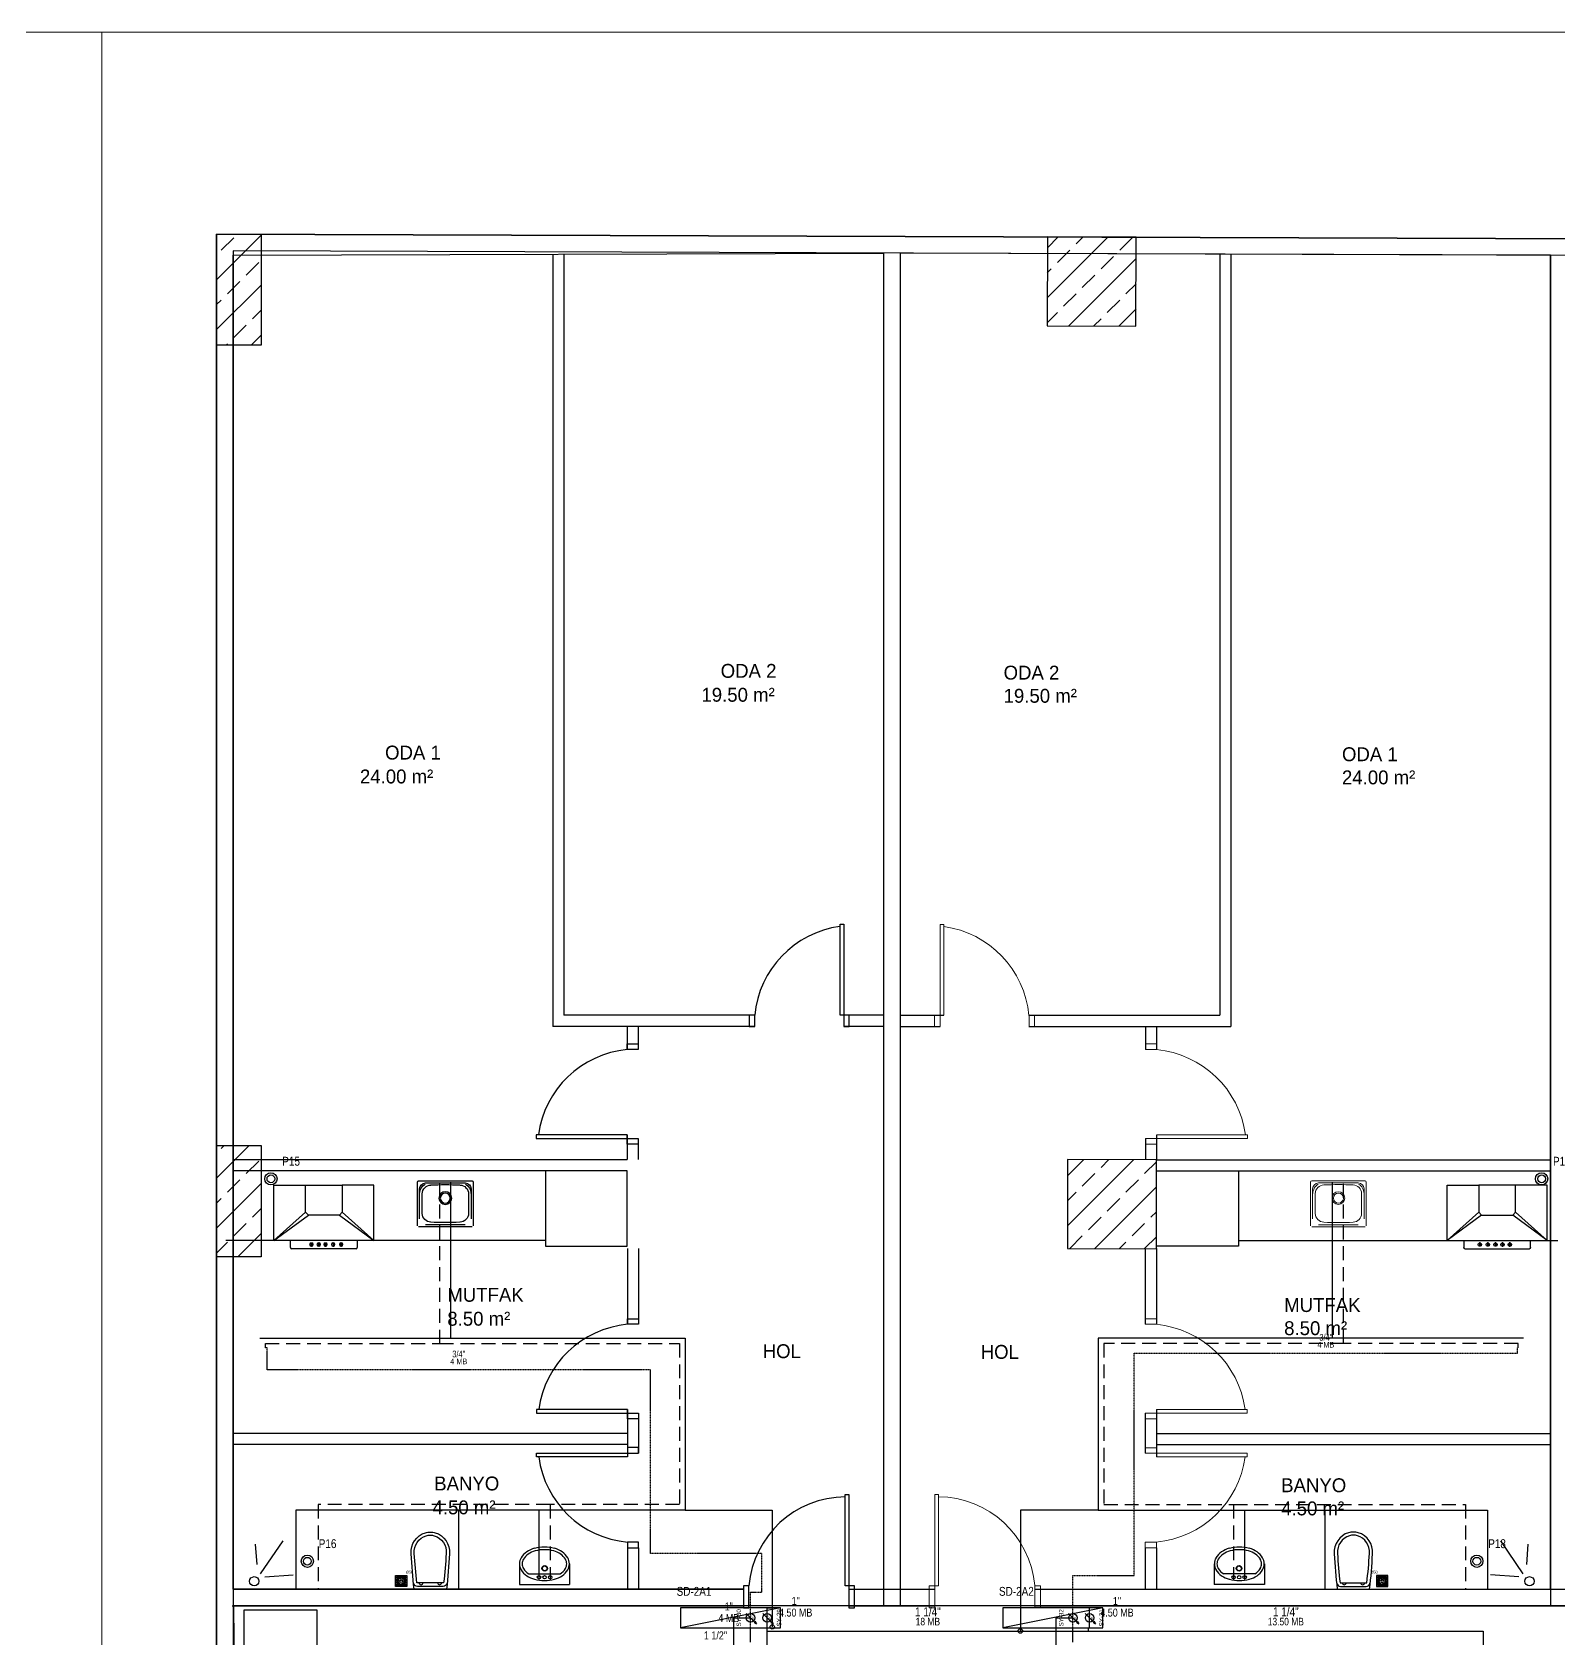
# Model space of a CAD drawing. Header units: centimetres. Extents: x 247996 to 315152, y -468471 to -440326.
# Drawn here: x 256563 to 257936, y -441772 to -440327 of the extents above; entities that cross this region are included whole.
import ezdxf
from ezdxf.enums import TextEntityAlignment as Align

# ---------------------------------------------------------------- set-up
doc = ezdxf.new("R2010")
doc.units = ezdxf.units.CM
doc.linetypes.add('0', pattern=[500, 500])
doc.linetypes.add('BASMA HATTI', pattern=[0.375, 0.25, -0.125])
for name, color, linetype, lineweight in [('SCOTT-ANTED', 144, 'Continuous', 0), ('SCOTT-ARC_Tefriş1', 117, 'Continuous', 9), ('SCOTT-M_Kapi_Kesit', 171, 'Continuous', 20), ('SCOTT-MTY-SICAKSU-BORU', 1, 'BASMA HATTI', 30), ('SCOTT-MTY-SOGUKSU-BORU', 5, '0', 30), ('SCOTT-MTY-TEMIZSU-CAP', 101, 'Continuous', 30)]:
    doc.layers.add(name, color=color, linetype=linetype, lineweight=lineweight)
for name, color, linetype in [('SCOTT-MD-YUK-BIRIMI', 7, 'Continuous'), ('SCOTT-MKDU0', 50, 'Continuous'), ('SCOTT-MTY-PISSU-KOLON', 211, 'Continuous'), ('SCOTT-MTY-PISSU-KOLONNO', 211, 'Continuous'), ('SCOTT-MTY-SAYAC', 3, 'Continuous'), ('SCOTT-MTY-SIRKULASYON-BORU', 31, 'Continuous'), ('SCOTT-MTY-TEFRIS', 15, 'Continuous'), ('SCOTT-MTY-TES-SAFT', 8, 'Continuous'), ('SCOTT-MTY-VANA', 1, 'Continuous')]:
    doc.layers.add(name, color=color, linetype=linetype)
doc.styles.add('CAP', font='wturkce.SHX', dxfattribs={"width": 0.65})
doc.styles.add('MtXpl_Comic_Sans_MS', font='comic.ttf')
doc.styles.add('ROTAS', font='arial.ttf')

# ---------------------------------------------------------------- blocks, each defined once
blk = doc.blocks.new('T-DOLAP')
blk.add_line((-45, -9), (45, 9))
blk.add_lwpolyline([(-45, -9), (45, -9), (45, 9), (-45, 9)], close=True)
blk = doc.blocks.new('MTY-SU SAYACI')
at = {"layer": 'SCOTT-MTY-VANA'}
blk.add_hatch(color=256, dxfattribs=at).paths.add_polyline_path([(9.8, 9.8), (5.6, 7), (7, 5.6)])
for p, q in [((-7.3, -7.3), (6.3, 6.3)), ((5.6, 7), (9.8, 9.8)), ((7, 5.6), (5.6, 7)), ((7, 5.6), (9.8, 9.8))]:
    blk.add_line(p, q, dxfattribs=at)
blk.add_circle((0, 0), 7, dxfattribs=at)
blk.add_attdef('CAP', (-2.3, -1.2), '', height=2.5, rotation=45, dxfattribs=at)
blk = doc.blocks.new('T-KOLON-P')
for radius in [5.5, 3.5]:
    blk.add_circle((0, 0), radius)
blk = doc.blocks.new('ocak+dav')
for p, q in [((0, 50), (28.5, 24.5)), ((31, 27), (0, 50)), ((0, 50), (90, 50)), ((0, 50), (0, 0)), ((90, 50), (59, 27)), ((61.5, 24.5), (90, 50)), ((90, 50), (90, 0)), ((0, 0), (28.5, 0)), ((90, 0), (61.5, 0))]:
    blk.add_line(p, q)
at = {"color": 251}
for p, q in [((15, 50), (15, 56.3)), ((16, 57.3), (74, 57.3)), ((75, 56.3), (75, 50))]:
    blk.add_line(p, q, dxfattribs=at)
at = {"color": 7}
for p, q in [((29.2, 54.6), (29.2, 55.1)), ((29.8, 55.1), (29.2, 55.1)), ((29.2, 52.1), (29.2, 54.6)), ((29.8, 52.1), (29.2, 52.1)), ((29.8, 54.6), (29.8, 55.1)), ((29.8, 52.1), (29.8, 54.6)), ((36.2, 54.6), (36.2, 55.1)), ((36.8, 55.1), (36.2, 55.1)), ((36.2, 52.1), (36.2, 54.6)), ((36.8, 52.1), (36.2, 52.1)), ((36.8, 54.6), (36.8, 55.1)), ((36.8, 52.1), (36.8, 54.6)), ((43.2, 54.6), (43.2, 55.1)), ((43.8, 55.1), (43.2, 55.1)), ((43.2, 52.1), (43.2, 54.6)), ((43.8, 52.1), (43.2, 52.1)), ((43.8, 54.6), (43.8, 55.1)), ((43.8, 52.1), (43.8, 54.6)), ((49.4, 54.6), (49.4, 55.1)), ((49.4, 55.1), (50, 55.1)), ((49.4, 52.1), (49.4, 54.6)), ((50, 52.1), (49.4, 52.1)), ((50, 54.6), (50, 55.1)), ((50, 52.1), (50, 54.6)), ((55.9, 54.6), (55.9, 55.1)), ((55.9, 55.1), (56.6, 55.1)), ((55.9, 52.1), (55.9, 54.6)), ((56.6, 52.1), (55.9, 52.1)), ((56.6, 54.6), (56.6, 55.1)), ((56.6, 52.1), (56.6, 54.6))]:
    blk.add_line(p, q, dxfattribs=at)
at = {"color": 251}
for centre, start, end in [((16, 56.3), 90, 180), ((74, 56.3), 0, 90)]:
    blk.add_arc(centre, 1, start, end, dxfattribs=at)
at = {"color": 7}
for centre, start, end in [((29.5, 53.6), 102.6235, 257.3767), ((29.5, 53.6), 280.5754, 79.4621), ((36.5, 53.6), 102.6235, 257.3767), ((36.5, 53.6), 280.5754, 79.4621), ((43.5, 53.6), 102.6235, 257.3767), ((43.5, 53.6), 280.5754, 79.4621), ((49.7, 53.6), 102.6235, 257.3767), ((49.7, 53.6), 280.5754, 79.4621), ((56.3, 53.6), 102.6235, 257.3767), ((56.3, 53.6), 280.5754, 79.4621)]:
    blk.add_arc(centre, 1.54, start, end, dxfattribs=at)
at = {"invisible_edges": 1}
for points in [[(61.5, 24.5), (28.5, 24.5), (31, 27), (59, 27)], [(28.5, 24.5), (61.5, 24.5), (61.5, 0), (28.5, 0)]]:
    blk.add_3dface(points, dxfattribs=at)
blk = doc.blocks.new('UIU')
at = {"layer": 'SCOTT-ARC_Tefriş1'}
for p, q in [((534349.4, 4471056.6), (534349.4, 4471096)), ((534350.4, 4471097), (534398.4, 4471097)), ((534356.6, 4471095.2), (534392.3, 4471095.2)), ((534399.4, 4471096), (534399.4, 4471056.6)), ((534351.3, 4471062.8), (534351.3, 4471089.9)), ((534397.6, 4471089.9), (534397.6, 4471062.8)), ((534398.4, 4471055.6), (534350.4, 4471055.6)), ((534392.3, 4471057.5), (534356.6, 4471057.5))]:
    blk.add_line(p, q, dxfattribs=at)
at = {"layer": 'SCOTT-ARC_Tefriş1', "extrusion": (0, 0, -1)}
for centre, major_axis, start_param, end_param in [((534350.4, 4471096), (0.707, 0.707), 3.926991, 5.497787), ((534356.6, 4471089.9), (-3.75, 3.75), 5.497787, 7.068583), ((534361.4, 4471085.4), (-7.14, 7.14), 5.524757, 6.541187), ((534361.5, 4471085.4), (-5.66, 5.66), 5.524757, 7.028844), ((534374.4, 4470761.4), (332.3, 0), 4.67265, 4.752129), ((534387.3, 4471085.4), (-5.66, 5.66), 0.825137, 2.329224), ((534392.3, 4471089.9), (3.75, 3.75), -0.785398, 0.785398), ((534387.4, 4471085.4), (7.14, 7.14), -0.258001, 0.758428), ((534398.4, 4471096), (0.707, 0.707), -0.785398, 0.785398), ((534685.7, 4471076.6), (-234.9, 234.9), 5.470817, 5.524757), ((534374.4, 4471081.6), (-4.07, 4.07), 3.926991, 10.210176), ((534374.4, 4471081.6), (-3.18, 3.18), 3.926991, 10.210176), ((534063.2, 4471076.6), (234.9, 234.9), 0.758428, 0.812368), ((534361.5, 4471067.9), (5.66, 5.66), 2.395934, 3.900021), ((534387.3, 4471067.9), (5.66, 5.66), 0.812368, 2.316455), ((534374.4, 4471391.9), (332.3, 0), 1.531058, 1.610536)]:
    blk.add_ellipse(centre, major_axis=major_axis, ratio=1, start_param=start_param, end_param=end_param, dxfattribs=at)
blk = doc.blocks.new('asudhsaudhsa')
at = {"layer": 'SCOTT-M_Kapi_Kesit'}
for points in [[(526319.1, 4501829.3), (526319.1, 4501834.3), (526329.1, 4501834.3), (526329.1, 4501829.3), (526319.1, 4501829.3)], [(526319.1, 4501744.3), (526319.1, 4501749.3), (526329.1, 4501749.3), (526329.1, 4501744.3), (526319.1, 4501744.3)]]:
    blk.add_lwpolyline(points, dxfattribs=at)
blk.add_lwpolyline([(526329.1, 4501829.3), (526329.1, 4501826), (526410.9, 4501826), (526410.9, 4501829.3)], close=True, dxfattribs=at)
blk.add_arc((526320.8, 4501837.9), 88.9, 275.3081, 352.3253, dxfattribs=at)
blk = doc.blocks.new('uhasduhsadu')
at = {"layer": 'SCOTT-M_Kapi_Kesit'}
blk.add_lwpolyline([(684335.9, 4531169.3), (684332.6, 4531169.3), (684332.6, 4531251.2), (684335.9, 4531251.2)], close=True, dxfattribs=at)
for points in [[(684240.9, 4531149.3), (684245.9, 4531149.3), (684245.9, 4531169.3), (684240.9, 4531169.3), (684240.9, 4531149.3)], [(684335.9, 4531149.3), (684340.9, 4531149.3), (684340.9, 4531169.3), (684335.9, 4531169.3), (684335.9, 4531149.3)]]:
    blk.add_lwpolyline(points, dxfattribs=at)
blk.add_arc((684333.2, 4531161.7), 87.6, 90.3687, 174.9809, dxfattribs=at)
blk = doc.blocks.new('SUZGEC1')
at = {"layer": 'SCOTT-MTY-TEFRIS'}
blk.add_lwpolyline([(-5, -5), (-5, 5), (5, 5), (5, -5)], close=True, dxfattribs=at)
for points in [[(-4.3, 3.9), (-2, 1.5, 0.029484), (-2.2, 1.3), (-4.3, 2.5)], [(-2.5, 0.3), (-4.3, 0.3), (-4.3, 1.7), (-2.4, 0.7, 0.032775)], [(-3.9, 4.3), (-2.5, 4.3), (-1.3, 2.2, 0.029484), (-1.5, 2)], [(-0.7, 2.4, -0.032775), (-0.3, 2.5), (-0.3, 4.3), (-1.7, 4.3)], [(0.3, 2.5), (0.3, 4.3), (1.7, 4.3), (0.7, 2.4, 0.032775)], [(1.3, 2.2), (2.5, 4.3), (3.9, 4.3), (1.5, 2, 0.029484)], [(4.3, 3.9), (2, 1.5, -0.029484), (2.2, 1.3), (4.3, 2.5)], [(4.3, 0.3), (4.3, 1.7), (2.4, 0.7, -0.032775), (2.5, 0.3)], [(-2.5, -0.3), (-4.3, -0.3), (-4.3, -1.7), (-2.4, -0.7, -0.032775)], [(-4.3, -3.9), (-2, -1.5, -0.029484), (-2.2, -1.3), (-4.3, -2.5)], [(-3.9, -4.3), (-2.5, -4.3), (-1.3, -2.2, -0.029484), (-1.5, -2)], [(-0.3, -4.3), (-1.7, -4.3), (-0.7, -2.4, 0.032775), (-0.3, -2.5)], [(0.3, -2.5), (0.3, -4.3), (1.7, -4.3), (0.7, -2.4, -0.032775)], [(2.5, -4.3), (1.3, -2.2, 0.029484), (1.5, -2), (3.9, -4.3)], [(4.3, -2.5), (4.3, -3.9), (2, -1.5, 0.029484), (2.2, -1.3)], [(4.3, -0.3), (4.3, -1.7), (2.4, -0.7, 0.032775), (2.5, -0.3)]]:
    blk.add_lwpolyline(points, format="xyb", close=True, dxfattribs=at)
blk.add_circle((0, 0), 1.25, dxfattribs=at)
at = {"layer": 'SCOTT-MD-YUK-BIRIMI', "color": 6, "style": 'CAP'}
for tag, p in [('PS', (-2.1, 0)), ('PSCP', (4.3, 6.7))]:
    blk.add_attdef(tag, p, '', height=2.5, dxfattribs=at)

msp = doc.modelspace()

# ---------------------------------------------------------------- linework, layer by layer
at = {"layer": 'SCOTT-ANTED'}
for p, q in [((276712.4, -440326.5), (248038.8, -440326.5)), ((256625.4, -440326.5), (256625.4, -447826.5))]:
    msp.add_line(p, q, dxfattribs=at)
at = {"layer": 'SCOTT-MKDU0', "color": 8, "ltscale": 0.03}
for p, q in [((258545.4, -440514.4), (256728.6, -440508.2)), ((256728.6, -440508.2), (256728.6, -443082.1)), ((256728.6, -440508.2), (258545.4, -440514.4)), ((256728.6, -443082.1), (256728.6, -440508.2)), ((256728.7, -440508.2), (256768.7, -440508.2)), ((256728.7, -440608.2), (256728.7, -440508.2)), ((256728.7, -440549.3), (256768.7, -440509.3)), ((256768.7, -440508.2), (256768.7, -440608.2)), ((256732.9, -440522.7), (256744.1, -440511.5)), ((258530.6, -440529.3), (256743.6, -440523.2)), ((256743.6, -440523.2), (256743.6, -443082.1)), ((257476, -440510.8), (257475.7, -440590.8)), ((257475.8, -440565.5), (257530.4, -440511)), ((257476, -440520.5), (257485.6, -440510.8)), ((257556, -440511), (257476, -440510.8)), ((257485, -440533.9), (257496.2, -440522.7)), ((257501.8, -440517.1), (257508, -440510.9)), ((257541.1, -440522.7), (257552.3, -440511.5)), ((257555.7, -440591), (257556, -440511)), ((256728.6, -440527.3), (256728.6, -441742.1)), ((256743.6, -440527.3), (257328.6, -440525.3)), ((256743.6, -440527.3), (256743.6, -441742.1)), ((256743.6, -441727.1), (256743.6, -440527.3)), ((256755.3, -440545.2), (256766.5, -440533.9)), ((257031.1, -440526.3), (257031.1, -441221)), ((257041.1, -440526.3), (257041.1, -441211)), ((257328.6, -440525.2), (257328.6, -441742.1)), ((257328.6, -440525.3), (257328.6, -441742.1)), ((257328.6, -440525.3), (257328.6, -441727.1)), ((257343.6, -440525.2), (257343.6, -441742.1)), ((257343.6, -440525.3), (257343.6, -441742.1)), ((257928.6, -440527.3), (257343.6, -440525.3)), ((257343.6, -440525.3), (257343.6, -441727.1)), ((257495.4, -440590.8), (257555.9, -440530.3)), ((257524.3, -440539.6), (257535.5, -440528.3)), ((257631.1, -440526.3), (257631.1, -441211)), ((257641.1, -440526.3), (257641.1, -441221)), ((257928.6, -440527.3), (257928.6, -441742.1)), ((257928.6, -440527.3), (257928.6, -441742.1)), ((257928.6, -441727.1), (257928.6, -440527.3)), ((256738.5, -440562), (256749.7, -440550.8)), ((257475.9, -440543), (257479.4, -440539.6)), ((257507.4, -440556.4), (257518.6, -440545.2)), ((256728.7, -440594.2), (256768.7, -440554.2)), ((257490.6, -440573.2), (257501.8, -440562)), ((257546.7, -440562), (257555.9, -440552.9)), ((256728.7, -440571.7), (256732.9, -440567.6)), ((256760.9, -440584.5), (256768.7, -440576.6)), ((257475.7, -440588.1), (257485, -440578.8)), ((257529.9, -440578.8), (257541.1, -440567.6)), ((257540.2, -440591), (257555.8, -440575.4)), ((256744.1, -440601.3), (256755.3, -440590.1)), ((257475.7, -440590.8), (257555.7, -440591)), ((257517.8, -440590.9), (257524.3, -440584.5)), ((256768.7, -440608.2), (256728.7, -440608.2)), ((256737.2, -440608.2), (256738.5, -440606.9)), ((256759.6, -440608.2), (256768.7, -440599.1)), ((257212.8, -441211), (257041.1, -441211)), ((257328.6, -441211), (257289.5, -441211)), ((257343.6, -441211), (257382.7, -441211)), ((257459.4, -441211), (257631.1, -441211)), ((257212.8, -441221), (257031.1, -441221)), ((257212.8, -441221), (257031.1, -441221)), ((257098, -441220.7), (257098, -441241.8)), ((257108, -441220.7), (257108, -441241.8)), ((257328.6, -441221), (257292.8, -441221)), ((257328.6, -441221), (257292.8, -441221)), ((257343.6, -441221), (257379.4, -441221)), ((257343.6, -441221), (257379.4, -441221)), ((257459.4, -441221), (257641.1, -441221)), ((257459.4, -441221), (257641.1, -441221)), ((257564.2, -441220.7), (257564.2, -441241.8)), ((257574.2, -441220.7), (257574.2, -441241.8)), ((257098, -441318.5), (257098, -441340.7)), ((257574.2, -441318.5), (257574.2, -441340.7)), ((256728.7, -441357.5), (256758, -441328.2)), ((256728.7, -441328.2), (256768.7, -441328.2)), ((256728.7, -441428.2), (256728.7, -441328.2)), ((256732.9, -441330.9), (256735.6, -441328.2)), ((256768.7, -441328.2), (256768.7, -441428.2)), ((257108, -441321.8), (257108, -441340.7)), ((257564.2, -441321.8), (257564.2, -441340.7)), ((257098, -441341), (256743.6, -441341)), ((256755.3, -441353.4), (256766.5, -441342.2)), ((257494.2, -441340.7), (257494, -441420.7)), ((257494, -441400.5), (257553.6, -441340.9)), ((257574.2, -441341), (257494.2, -441340.7)), ((257494.2, -441355.4), (257508.8, -441340.8)), ((257524.3, -441347.8), (257531.2, -441340.8)), ((257563.5, -441353.4), (257574.2, -441342.7)), ((257574, -441421), (257574.2, -441341)), ((257574.2, -441341), (257928.6, -441341)), ((256738.5, -441370.2), (256749.7, -441359)), ((257098, -441351), (256743.6, -441351)), ((256909.4, -441400.4), (256909.4, -441361)), ((256910.4, -441360), (256958.4, -441360)), ((256916.6, -441361.8), (256952.3, -441361.8)), ((256959.4, -441361), (256959.4, -441400.4)), ((257098, -441351), (257024.4, -441351)), ((257024.4, -441351), (257024.4, -441418.7)), ((257098, -441418.7), (257098, -441351)), ((257507.4, -441364.6), (257518.6, -441353.4)), ((257546.7, -441370.2), (257557.9, -441359)), ((257574.2, -441351), (257928.6, -441351)), ((256728.7, -441402.4), (256768.7, -441362.4)), ((256728.7, -441380), (256732.9, -441375.8)), ((256780.2, -441363.7), (256808.7, -441363.7)), ((256780.2, -441413.7), (256780.2, -441363.7)), ((256870.2, -441363.7), (256841.7, -441363.7)), ((256870.2, -441413.7), (256870.2, -441363.7)), ((256911.3, -441394.2), (256911.3, -441367.1)), ((256957.6, -441367.1), (256957.6, -441394.2)), ((257494.1, -441377.9), (257501.8, -441370.2)), ((257518.6, -441420.8), (257574.1, -441365.2)), ((257529.9, -441387.1), (257541.1, -441375.8)), ((256760.9, -441392.7), (256768.7, -441384.9)), ((256808.7, -441388.2), (256780.2, -441413.7)), ((256780.2, -441413.7), (256811.2, -441390.7)), ((256839.2, -441390.7), (256870.2, -441413.7)), ((256870.2, -441413.7), (256841.7, -441388.2)), ((257569.2, -441392.7), (257574.1, -441387.8)), ((256744.1, -441409.5), (256755.3, -441398.3)), ((256958.4, -441401.4), (256910.4, -441401.4)), ((256952.3, -441399.5), (256916.6, -441399.5)), ((257513, -441403.9), (257524.3, -441392.7)), ((257552.3, -441409.5), (257563.5, -441398.3)), ((256728.7, -441424.9), (256738.5, -441415.1)), ((257024.4, -441413.7), (256737.1, -441413.7)), ((257024.4, -441413.7), (256737.1, -441413.7)), ((256747.8, -441428.2), (256768.7, -441407.3)), ((256870.2, -441413.7), (256780.2, -441413.7)), ((256795.2, -441420), (256795.2, -441413.7)), ((256813.6, -441415.7), (256813.6, -441418.3)), ((256813.6, -441415.7), (256814.2, -441415.7)), ((256813.6, -441418.3), (256813.6, -441418.8)), ((256814.2, -441418.8), (256813.6, -441418.8)), ((256814.2, -441415.7), (256814.2, -441418.3)), ((256814.2, -441418.3), (256814.2, -441418.8)), ((256820.2, -441415.7), (256820.2, -441418.3)), ((256820.2, -441415.7), (256820.8, -441415.7)), ((256820.2, -441418.3), (256820.2, -441418.8)), ((256820.8, -441418.8), (256820.2, -441418.8)), ((256820.8, -441415.7), (256820.8, -441418.3)), ((256820.8, -441418.3), (256820.8, -441418.8)), ((256826.4, -441415.7), (256826.4, -441418.3)), ((256826.4, -441415.7), (256827, -441415.7)), ((256826.4, -441418.3), (256826.4, -441418.8)), ((256826.4, -441418.8), (256827, -441418.8)), ((256827, -441415.7), (256827, -441418.3)), ((256827, -441418.3), (256827, -441418.8)), ((256833.4, -441415.7), (256833.4, -441418.3)), ((256833.4, -441415.7), (256834, -441415.7)), ((256833.4, -441418.3), (256833.4, -441418.8)), ((256833.4, -441418.8), (256834, -441418.8)), ((256834, -441415.7), (256834, -441418.3)), ((256834, -441418.3), (256834, -441418.8)), ((256840.3, -441415.7), (256840.3, -441418.3)), ((256840.3, -441415.7), (256841, -441415.7)), ((256840.3, -441418.3), (256840.3, -441418.8)), ((256840.3, -441418.8), (256841, -441418.8)), ((256841, -441415.7), (256841, -441418.3)), ((256841, -441418.3), (256841, -441418.8)), ((256855.2, -441413.7), (256855.2, -441420)), ((257024.4, -441418.7), (257098, -441418.7)), ((257098.2, -441413.7), (257098, -441413.7)), ((257098.2, -441413.7), (257098, -441413.7)), ((257496.2, -441420.7), (257507.4, -441409.5)), ((257541, -441420.9), (257546.7, -441415.1)), ((257563.3, -441420.9), (257574, -441410.3)), ((257574, -441413.7), (257574.2, -441413.7)), ((257574, -441413.7), (257574.2, -441413.7)), ((257647.8, -441413.7), (257935.1, -441413.7)), ((257647.8, -441413.7), (257935.1, -441413.7)), ((256768.7, -441428.2), (256728.7, -441428.2)), ((256854.2, -441421), (256796.2, -441421)), ((257098.2, -441420.7), (257098.2, -441488.9)), ((257108.2, -441420.7), (257108.2, -441488.9)), ((257494, -441420.7), (257574, -441421)), ((257564, -441420.7), (257564, -441488.9)), ((257574, -441420.7), (257574, -441488.9)), ((257098.2, -441565.6), (257098.2, -441608.2)), ((257108.2, -441568.9), (257108.2, -441604.9)), ((257564, -441568.9), (257564, -441604.9)), ((257574, -441565.6), (257574, -441608.2)), ((257098.2, -441587.1), (256743.6, -441587.1)), ((257574, -441587.1), (257928.6, -441587.1)), ((257098.2, -441597.1), (256743.6, -441597.1)), ((257574, -441597.1), (257928.6, -441597.1)), ((256765, -441704.9), (256763.6, -441686.6)), ((256768.2, -441713.4), (256788.4, -441683.8)), ((257098.2, -441689.9), (257098.2, -441727.1)), ((257108.2, -441689.9), (257108.2, -441727.1)), ((257564, -441689.9), (257564, -441727.1)), ((257574, -441689.9), (257574, -441727.1)), ((257904, -441713.4), (257883.8, -441683.8)), ((257907.2, -441704.9), (257908.6, -441686.6)), ((257001, -441704.4), (257001, -441723.1)), ((257046.1, -441704.4), (257046.1, -441723.1)), ((257626.1, -441704.4), (257626.1, -441723.1)), ((257671.2, -441704.4), (257671.2, -441723.1)), ((256772.1, -441716.1), (256797.5, -441714.2)), ((257001, -441723.1), (257046.1, -441723.1)), ((257009.5, -441713.4), (257037.6, -441713.4)), ((257671.2, -441723.1), (257626.1, -441723.1)), ((257662.7, -441713.4), (257634.6, -441713.4)), ((257900.1, -441716.1), (257874.7, -441714.2)), ((256743.6, -441727.1), (257202.5, -441727.1)), ((257202.5, -441727.1), (256743.6, -441727.1)), ((257297.5, -441727.1), (257374.7, -441727.1)), ((257343.6, -441727.1), (257374.7, -441727.1)), ((257464.7, -441727.1), (258308.2, -441727.1)), ((257464.7, -441727.1), (257928.6, -441727.1)), ((256742.7, -441742.1), (257202.5, -441742.1)), ((258298.2, -441742.1), (256743.8, -441742.1)), ((256743.8, -441742.1), (256758.7, -443053.2)), ((257297.5, -441742.1), (257374.7, -441742.1)), ((257464.7, -441742.1), (258308.2, -441742.1))]:
    msp.add_line(p, q, dxfattribs=at)
for points in [[(257292.8, -441211), (257289.5, -441211), (257289.5, -441129.1), (257292.8, -441129.1)], [(257098, -441321.8), (257098, -441318.5), (257016.1, -441318.5), (257016.1, -441321.8)], [(257574.2, -441351), (257647.8, -441351), (257647.8, -441418.7), (257574.2, -441418.7)], [(257098.2, -441568.9), (257098.2, -441565.6), (257016.4, -441565.6), (257016.4, -441568.9)], [(257098.2, -441604.9), (257098.2, -441608.2), (257016.4, -441608.2), (257016.4, -441604.9)], [(257297.5, -441724.1), (257294.2, -441724.1), (257294.2, -441642.2), (257297.5, -441642.2)], [(257297.5, -441724.1), (257294.2, -441724.1), (257294.2, -441642.2), (257297.5, -441642.2)], [(257297.5, -441724.1), (257294.2, -441724.1), (257294.2, -441642.2), (257297.5, -441642.2)]]:
    msp.add_lwpolyline(points, close=True, dxfattribs=at)
for points in [[(257207.8, -441221), (257212.8, -441221), (257212.8, -441211), (257207.8, -441211), (257207.8, -441221)], [(257292.8, -441221), (257297.8, -441221), (257297.8, -441211), (257292.8, -441211), (257292.8, -441221)], [(257108, -441236.8), (257108, -441241.8), (257098, -441241.8), (257098, -441236.8), (257108, -441236.8)], [(257108, -441321.8), (257108, -441326.8), (257098, -441326.8), (257098, -441321.8), (257108, -441321.8)], [(257108.2, -441483.9), (257108.2, -441488.9), (257098.2, -441488.9), (257098.2, -441483.9), (257108.2, -441483.9)], [(257108.2, -441568.9), (257108.2, -441573.9), (257098.2, -441573.9), (257098.2, -441568.9), (257108.2, -441568.9)], [(257108.2, -441604.9), (257108.2, -441599.9), (257098.2, -441599.9), (257098.2, -441604.9), (257108.2, -441604.9)], [(257108.2, -441689.9), (257108.2, -441684.9), (257098.2, -441684.9), (257098.2, -441689.9), (257108.2, -441689.9)], [(257202.5, -441744.1), (257207.5, -441744.1), (257207.5, -441724.1), (257202.5, -441724.1), (257202.5, -441744.1)], [(257202.5, -441744.1), (257207.5, -441744.1), (257207.5, -441724.1), (257202.5, -441724.1), (257202.5, -441744.1)], [(257202.5, -441744.1), (257207.5, -441744.1), (257207.5, -441724.1), (257202.5, -441724.1), (257202.5, -441744.1)], [(257297.5, -441744.1), (257302.5, -441744.1), (257302.5, -441724.1), (257297.5, -441724.1), (257297.5, -441744.1)], [(257297.5, -441744.1), (257302.5, -441744.1), (257302.5, -441724.1), (257297.5, -441724.1), (257297.5, -441744.1)], [(257297.5, -441744.1), (257302.5, -441744.1), (257302.5, -441724.1), (257297.5, -441724.1), (257297.5, -441744.1)]]:
    msp.add_lwpolyline(points, dxfattribs=at)
for points in [[(256906.3, -441727.1, -0.01664), (256903.7, -441695.3, -0.351622), (256916.5, -441676.4, -0.068714), (256920.9, -441675.8, -0.068714), (256925.3, -441676.4, -0.351622), (256938.1, -441695.3, -0.01664), (256935.5, -441727.1)], [(256908.9, -441721.5, -0.016866), (256906.5, -441695.1, -0.351778), (256917.3, -441679.1, -0.068022), (256920.9, -441678.6, -0.068022), (256924.5, -441679.1, -0.351778), (256935.2, -441695.1, -0.016866), (256932.9, -441721.5)], [(257765.9, -441727.1, 0.01664), (257768.5, -441695.3, 0.351622), (257755.7, -441676.4, 0.068714), (257751.3, -441675.8, 0.068714), (257746.9, -441676.4, 0.351622), (257734.1, -441695.3, 0.01664), (257736.7, -441727.1)], [(257763.3, -441721.5, 0.016866), (257765.7, -441695.1, 0.351778), (257754.9, -441679.1, 0.068022), (257751.3, -441678.6, 0.068022), (257747.7, -441679.1, 0.351778), (257737, -441695.1, 0.016866), (257739.3, -441721.5)]]:
    msp.add_lwpolyline(points, format="xyb", close=True, dxfattribs=at)
for points in [[(256935.8, -441721.7, -0.389191), (256932.4, -441724.7), (256920.9, -441724.7), (256909.4, -441724.7, -0.389191), (256906, -441721.7, -0.389191)], [(257736.5, -441721.7, 0.389191), (257739.8, -441724.7), (257751.3, -441724.7), (257762.8, -441724.7, 0.389191), (257766.2, -441721.7, 0.389191)]]:
    msp.add_lwpolyline(points, format="xyb", dxfattribs=at)
for centre, radius in [((257023.8, -441708.5), 2.52), ((257023.8, -441708.5), 2.12), ((257648.4, -441708.5), 2.52), ((257648.4, -441708.5), 2.12), ((256762.5, -441720.1, 51), 4.14), ((257018.7, -441716.5), 1.56), ((257023.7, -441716.5), 1.56), ((257028.7, -441716.5), 1.56), ((257643.5, -441716.5), 1.56), ((257648.5, -441716.5), 1.56), ((257653.5, -441716.5), 1.56), ((257909.7, -441720.1, 51), 4.14)]:
    msp.add_circle(centre, radius, dxfattribs=at)
for centre, radius, start, end in [((257301.3, -441219.2), 88.9, 97.6747, 174.6919), ((257106.2, -441330.4), 88.9, 95.3081, 172.3253), ((256796.2, -441420), 1, 180, 270), ((256813.9, -441417.3), 1.54, 100.5754, 259.4621), ((256813.9, -441417.3), 1.54, 282.6235, 77.3767), ((256820.5, -441417.3), 1.54, 100.5754, 259.4621), ((256820.5, -441417.3), 1.54, 282.6235, 77.3767), ((256826.6, -441417.3), 1.54, 100.5754, 259.4621), ((256826.6, -441417.3), 1.54, 282.6235, 77.3767), ((256833.6, -441417.3), 1.54, 100.5754, 259.4621), ((256833.6, -441417.3), 1.54, 282.6235, 77.3767), ((256840.6, -441417.3), 1.54, 100.5754, 259.4621), ((256840.6, -441417.3), 1.54, 282.6235, 77.3767), ((256854.2, -441420), 1, 270, 0), ((257106.5, -441577.5), 88.9, 95.3081, 172.3253), ((257106.5, -441596.4), 88.9, 187.6747, 264.6919), ((257294.8, -441731.8), 87.6, 90.3687, 174.9809), ((257294.8, -441731.8), 87.6, 90.3687, 174.9809), ((257294.8, -441731.8), 87.6, 90.3687, 174.9809), ((257017.2, -441708), 17.2, 123.8347, 148.2866), ((257021, -441713.7), 24.1, 105.5176, 123.8347), ((257021, -441713.7), 21.7, 105.5176, 123.8347), ((257023.6, -441722.8), 33.5, 90, 105.5176), ((257023.6, -441722.8), 31.1, 90, 105.5176), ((257023.6, -441722.8), 33.5, 74.4824, 90), ((257023.6, -441722.8), 31.1, 74.4824, 90), ((257026.1, -441713.7), 21.7, 56.1653, 74.4824), ((257026.1, -441713.7), 24.1, 56.1653, 74.4824), ((257029.9, -441708), 17.2, 31.7134, 56.1653), ((257642.3, -441708), 17.2, 123.8347, 148.2866), ((257646.1, -441713.7), 24.1, 105.5176, 123.8347), ((257646.1, -441713.7), 21.7, 105.5176, 123.8347), ((257648.7, -441722.8), 33.5, 90, 105.5176), ((257648.7, -441722.8), 31.1, 90, 105.5176), ((257648.7, -441722.8), 33.5, 74.4824, 90), ((257648.7, -441722.8), 31.1, 74.4824, 90), ((257651.2, -441713.7), 21.7, 56.1653, 74.4824), ((257651.2, -441713.7), 24.1, 56.1653, 74.4824), ((257655, -441708), 17.2, 31.7134, 56.1653), ((257011.4, -441704.4), 10.3, 148.2866, 180), ((257011.4, -441704.4), 10.3, 180, 211.7134), ((257011.4, -441704.4), 7.93, 148.2866, 180), ((257011.4, -441704.4), 7.93, 180, 211.7134), ((257017.2, -441708), 14.8, 123.8347, 148.2866), ((257017.2, -441700.8), 14.8, 211.7134, 238.6233), ((257029.9, -441700.8), 14.8, 301.3767, 328.2866), ((257029.9, -441708), 14.8, 31.7134, 56.1653), ((257035.7, -441704.4), 7.93, 0, 31.7134), ((257035.7, -441704.4), 7.93, 328.2866, 0), ((257035.7, -441704.4), 10.3, 0, 31.7134), ((257035.7, -441704.4), 10.3, 328.2866, 0), ((257636.5, -441704.4), 10.3, 148.2866, 180), ((257636.5, -441704.4), 10.3, 180, 211.7134), ((257636.5, -441704.4), 7.93, 148.2866, 180), ((257636.5, -441704.4), 7.93, 180, 211.7134), ((257642.3, -441708), 14.8, 123.8347, 148.2866), ((257642.3, -441700.8), 14.8, 211.7134, 238.6233), ((257655, -441700.8), 14.8, 301.3767, 328.2866), ((257655, -441708), 14.8, 31.7134, 56.1653), ((257660.8, -441704.4), 7.93, 0, 31.7134), ((257660.8, -441704.4), 7.93, 328.2866, 0), ((257660.8, -441704.4), 10.3, 0, 31.7134), ((257660.8, -441704.4), 10.3, 328.2866, 0), ((256912.6, -441721.5), 1.78, 180, 0), ((256929.2, -441721.5), 1.78, 180, 0), ((257017.2, -441700.8), 17.2, 211.7134, 236.1653), ((257021, -441695.1), 24.1, 236.1653, 254.4824), ((257023.6, -441686), 33.5, 254.4824, 270), ((257023.6, -441686), 33.5, 270, 285.5176), ((257026.1, -441695.1), 24.1, 285.5176, 303.8347), ((257029.9, -441700.8), 17.2, 303.8347, 328.2866), ((257642.3, -441700.8), 17.2, 211.7134, 236.1653), ((257646.1, -441695.1), 24.1, 236.1653, 254.4824), ((257648.7, -441686), 33.5, 254.4824, 270), ((257648.7, -441686), 33.5, 270, 285.5176), ((257651.2, -441695.1), 24.1, 285.5176, 303.8347), ((257655, -441700.8), 17.2, 303.8347, 328.2866), ((257743, -441721.5), 1.78, 180, 0), ((257759.6, -441721.5), 1.78, 180, 0)]:
    msp.add_arc(centre, radius, start, end, dxfattribs=at)
at = {"layer": 'SCOTT-MKDU0', "color": 8, "ltscale": 0.03, "extrusion": (0, 0, -1)}
for centre, major_axis, start_param, end_param in [((256910.4, -441361), (0.707, 0.707), 3.926991, 5.497787), ((256916.6, -441367.1), (-3.75, 3.75), 5.497787, 7.068583), ((256952.3, -441367.1), (3.75, 3.75), -0.785398, 0.785398), ((256958.4, -441361), (0.707, 0.707), -0.785398, 0.785398), ((256921.4, -441371.6), (-7.14, 7.14), 5.524757, 6.541187), ((257245.7, -441380.4), (-234.9, 234.9), 5.470817, 5.524757), ((256921.6, -441371.7), (-5.66, 5.66), 5.524757, 7.028844), ((256934.4, -441695.6), (332.3, 0), 4.67265, 4.752129), ((256934.4, -441375.4), (-4.07, 4.07), 3.926991, 10.210176), ((256934.4, -441375.4), (-3.18, 3.18), 3.926991, 10.210176), ((256947.3, -441371.7), (-5.66, 5.66), 0.825137, 2.329224), ((256947.4, -441371.6), (7.14, 7.14), -0.258001, 0.758428), ((256623.2, -441380.4), (234.9, 234.9), 0.758428, 0.812368), ((256921.6, -441389.1), (5.66, 5.66), 2.395934, 3.900021), ((256947.3, -441389.1), (5.66, 5.66), 0.812368, 2.316455), ((256934.4, -441065.1), (332.3, 0), 1.531058, 1.610536)]:
    msp.add_ellipse(centre, major_axis=major_axis, ratio=1, start_param=start_param, end_param=end_param, dxfattribs=at)
at = {"layer": 'SCOTT-MKDU0', "color": 8, "ltscale": 0.03, "invisible_edges": 1}
for points in [[(256841.7, -441388.2), (256808.7, -441388.2), (256808.7, -441363.7), (256841.7, -441363.7)], [(256808.7, -441388.2), (256841.7, -441388.2), (256839.2, -441390.7), (256811.2, -441390.7)]]:
    msp.add_3dface(points, dxfattribs=at)
at = {"layer": 'SCOTT-MTY-SICAKSU-BORU', "ltscale": 50}
for p, q in [((256772.5, -441506.3), (256929.4, -441506.3)), ((256929.4, -441506.3), (257145.1, -441506.3)), ((257145.1, -441506.3), (257145.1, -441651.2)), ((257526.8, -441506.3), (257526.8, -441651.2)), ((257742.5, -441506.3), (257526.8, -441506.3)), ((257899.4, -441506.3), (257742.5, -441506.3)), ((257145.1, -441651.2), (257028.6, -441651.2)), ((257526.8, -441651.2), (257643.4, -441651.2))]:
    msp.add_line(p, q, dxfattribs=at)
for points in [[(256929.4, -441506.3), (256929.4, -441361)], [(257742.5, -441506.3), (257742.5, -441361)], [(256820, -441651.2), (256820, -441727.1)], [(257028.6, -441651.2), (256820, -441651.2)], [(257028.6, -441651.2), (257028.6, -441718.5)], [(257643.4, -441651.2), (257643.4, -441718.5)], [(257643.4, -441651.2), (257852, -441651.2)], [(257852, -441651.2), (257852, -441727.1)]]:
    msp.add_lwpolyline(points, dxfattribs=at)
at = {"layer": 'SCOTT-MTY-SICAKSU-BORU'}
for points in [[(257209, -441744), (257209, -441730), (257219, -441730), (257219, -441695), (257119, -441695), (257119, -441530), (256774, -441530), (256774, -441510), (256772.5, -441510), (256772.5, -441506.3)], [(257499, -441744), (257499, -441715), (257554, -441715), (257554, -441515), (257899, -441515), (257899, -441510), (257899.4, -441510), (257899.4, -441506.3)], [(257209, -441762), (257209, -441744)], [(257499, -441762), (257499, -441744)], [(257209, -441775), (257209, -441762)], [(257499, -441775), (257499, -441762)]]:
    msp.add_lwpolyline(points, dxfattribs=at)
at = {"layer": 'SCOTT-MTY-SIRKULASYON-BORU'}
for points in [[(257194, -441762), (257194, -441753), (257209, -441753)], [(257194, -441840), (257194, -441762)], [(257483, -441840), (257484, -441840), (257484, -441762)], [(257484, -441762), (257484, -441753), (257499, -441753)]]:
    msp.add_lwpolyline(points, dxfattribs=at)
at = {"layer": 'SCOTT-MTY-SOGUKSU-BORU', "ltscale": 50}
for p, q in [((256767.5, -441501.3), (256939.4, -441501.3)), ((256939.4, -441501.3), (257150.1, -441501.3)), ((257150.1, -441501.3), (257150.1, -441656.2)), ((257521.8, -441501.3), (257521.8, -441656.2)), ((257732.5, -441501.3), (257521.8, -441501.3)), ((257904.4, -441501.3), (257732.5, -441501.3)), ((257150.1, -441656.2), (257018.6, -441656.2)), ((257521.8, -441656.2), (257653.4, -441656.2))]:
    msp.add_line(p, q, dxfattribs=at)
for points in [[(256939.4, -441501.3), (256939.4, -441361)], [(257732.5, -441501.3), (257732.5, -441361)], [(256800, -441656.2), (256800, -441727.1)], [(257018.6, -441656.2), (256946.2, -441656.2), (256800, -441656.2)], [(256946.2, -441656.2), (256946.2, -441727)], [(257018.6, -441656.2), (257018.6, -441718.5)], [(257150.1, -441656.2), (257228.5, -441656.2), (257228.5, -441761.2)], [(257521.8, -441656.2), (257451.7, -441656.2), (257451.7, -441764.9)], [(257653.4, -441656.2), (257653.4, -441718.5)], [(257653.4, -441656.2), (257725.7, -441656.2), (257872, -441656.2)], [(257725.7, -441656.2), (257725.7, -441727)], [(257872, -441656.2), (257872, -441727.1)]]:
    msp.add_lwpolyline(points, dxfattribs=at)
at = {"layer": 'SCOTT-MTY-SOGUKSU-BORU'}
for points in [[(257224, -441762), (257224, -441744)], [(257224, -441744), (257228.5, -441744)], [(257514, -441744), (257451.7, -441744)], [(257514, -441762), (257514, -441744)], [(257143, -441875), (257143, -441870), (257224, -441870), (257224, -441765)], [(257224, -441765), (257224, -441762)], [(257224, -441765), (257513, -441765)], [(257513, -441765), (257513, -441762), (257514, -441762)], [(257513, -441765), (257868, -441765), (257868, -441870)]]:
    msp.add_lwpolyline(points, dxfattribs=at)
at = {"layer": 'SCOTT-MTY-SOGUKSU-BORU', "ltscale": 50}
for centre in [(257228.5, -441761.2), (257451.7, -441764.9)]:
    msp.add_circle(centre, 2, dxfattribs=at)
at = {"layer": 'SCOTT-MTY-TES-SAFT'}
msp.add_lwpolyline([(256753, -441940), (256819, -441940), (256819, -441746), (256753, -441746)], close=True, dxfattribs=at)

# ---------------------------------------------------------------- block references
at = {"layer": 'SCOTT-MKDU0', "color": 8, "ltscale": 0.03, "rotation": 90.00000000000001}
msp.add_blockref('asudhsaudhsa', (4759208.8, -967540.1), dxfattribs=at)
at = {"layer": 'SCOTT-MKDU0', "color": 8, "ltscale": 0.03, "xscale": -1, "rotation": 180}
for name, p in [('asudhsaudhsa', (-268754.8, 4060507.5)), ('ocak+dav', (257835.6, -441363.7)), ('asudhsaudhsa', (-268755.1, 4060260.4))]:
    msp.add_blockref(name, p, dxfattribs=at)
at = {"layer": 'SCOTT-MKDU0', "color": 8, "ltscale": 0.03, "xscale": -1}
for name, p in [('UIU', (792112.2, -4912457)), ('uhasduhsadu', (941710.6, -4972893.4)), ('uhasduhsadu', (941710.6, -4972893.4)), ('uhasduhsadu', (941710.6, -4972893.4))]:
    msp.add_blockref(name, p, dxfattribs=at)
at = {"layer": 'SCOTT-MKDU0', "color": 8, "ltscale": 0.03}
msp.add_blockref('asudhsaudhsa', (-268755.1, -4943434.3), dxfattribs=at)
at = {"layer": 'SCOTT-MTY-PISSU-KOLON'}
for p in [(256777.5, -441358.1), (257920.6, -441358.1), (256810.3, -441702.1), (257862.3, -441702.1)]:
    msp.add_blockref('T-KOLON-P', p, dxfattribs=at)
at = {"layer": 'SCOTT-MTY-SAYAC', "rotation": 180}
for p in [(257191, -441753), (257481, -441753)]:
    msp.add_blockref('T-DOLAP', p, dxfattribs=at)
at = {"layer": 'SCOTT-MTY-SAYAC'}
ref = msp.add_blockref('MTY-SU SAYACI', (257209, -441753), dxfattribs=dict(at, xscale=0.55, yscale=0.55, rotation=270))
ref.add_attrib('CAP', 'DN20', (257208.4, -441751.7), dxfattribs={"height": 1.38, "rotation": 315})
ref = msp.add_blockref('MTY-SU SAYACI', (257224, -441753), dxfattribs=dict(at, xscale=0.55, yscale=0.55, rotation=270))
ref.add_attrib('CAP', 'DN20', (257223.4, -441751.7), dxfattribs={"height": 1.38, "rotation": 315})
ref = msp.add_blockref('MTY-SU SAYACI', (257499, -441753), dxfattribs=dict(at, xscale=0.55, yscale=0.55, rotation=270))
ref.add_attrib('CAP', 'DN20', (257498.4, -441751.7), dxfattribs={"height": 1.38, "rotation": 315})
ref = msp.add_blockref('MTY-SU SAYACI', (257514, -441753), dxfattribs=dict(at, xscale=0.55, yscale=0.55, rotation=270))
ref.add_attrib('CAP', 'DN20', (257513.4, -441751.7), dxfattribs={"height": 1.38, "rotation": 315})
at = {"layer": 'SCOTT-MTY-VANA'}
ref = msp.add_blockref('SUZGEC1', (256894.7, -441719.9), dxfattribs=at)
ref.add_attrib('PS', '2 SB', (256890.4, -441719.9), dxfattribs={"layer": 'SCOTT-MD-YUK-BIRIMI', "color": 6, "height": 2.5, "style": 'CAP'})
ref.add_attrib('PSCP', '%%C50', (256899, -441713.2), dxfattribs={"layer": 'SCOTT-MD-YUK-BIRIMI', "color": 6, "height": 2.5, "style": 'CAP'})
ref = msp.add_blockref('SUZGEC1', (257777.2, -441719.9), dxfattribs=dict(at, xscale=-1))
ref.add_attrib('PS', '2 SB', (257772.9, -441719.9), dxfattribs={"layer": 'SCOTT-MD-YUK-BIRIMI', "color": 6, "height": 2.5, "style": 'CAP'})
ref.add_attrib('PSCP', '%%C50', (257766.6, -441713.2), dxfattribs={"layer": 'SCOTT-MD-YUK-BIRIMI', "color": 6, "height": 2.5, "style": 'CAP'})

# ---------------------------------------------------------------- texts
at = {"layer": 'SCOTT-MKDU0', "color": 8, "ltscale": 0.03, "style": 'MtXpl_Comic_Sans_MS'}
for s, p in [('ODA 2', (257182.1, -440907.4)), ('19.50 m²', (257164.8, -440928.9)), ('ODA 1', (256880.2, -440980.9)), ('24.00 m²', (256857.6, -441002.4)), ('MUTFAK', (256936.2, -441468.7)), ('8.50 m²', (256936.2, -441490.2)), ('HOL', (257219.9, -441519.4)), ('BANYO', (256924.4, -441638.4)), ('4.50 m²', (256922.9, -441659.9))]:
    msp.add_text(s, height=12.5, dxfattribs=at).set_placement(p)
at = {"layer": 'SCOTT-MKDU0', "color": 8, "ltscale": 0.03, "char_height": 12.5, "attachment_point": 7}
for s, insert in [('{\\fComic Sans MS|b0|i0|c162|p66;ODA 2\\P19.50 m²}', (257436.6, -440930)), ('{\\fComic Sans MS|b0|i0|c162|p66;ODA 1\\P24.00 m²}', (257741, -441003.4)), ('{\\fComic Sans MS|b0|i0|c162|p66;MUTFAK\\P8.50 m²}', (257689, -441498.9)), ('{\\fComic Sans MS|b0|i0|c162|p66;HOL}', (257416, -441520.2)), ('{\\fComic Sans MS|b0|i0|c162|p66;BANYO\\P4.50 m²}', (257686.3, -441661))]:
    msp.add_mtext_dynamic_manual_height_columns(s, width=374.89, gutter_width=12.5, heights=[0], dxfattribs=dict(at, insert=insert))
at = {"layer": 'SCOTT-MTY-PISSU-KOLONNO', "style": 'ROTAS', "width": 0.8}
for s, p in [('P15', (256795.7, -441342.3)), ('P17', (257938.8, -441342.3)), ('P16', (256828.5, -441686.3)), ('P18', (257880.5, -441686.3))]:
    msp.add_text(s, height=8, dxfattribs=at).set_placement(p, align=Align.MIDDLE_CENTER)
at = {"layer": 'SCOTT-MTY-SAYAC', "style": 'ROTAS', "width": 0.8}
for s, p in [('SD-2A1', (257158.1, -441729.2)), ('SD-2A2', (257448.1, -441729.2))]:
    msp.add_text(s, height=8, dxfattribs=at).set_placement(p, align=Align.MIDDLE_CENTER)
at = {"layer": 'SCOTT-MTY-TEMIZSU-CAP', "style": 'ROTAS', "width": 0.8}
for s, height, p in [('4 MB', 5.1, (257726.5, -441507.3)), ('3/4"', 6, (257726.5, -441500.7)), ('4 MB', 5.1, (256946.5, -441522.3)), ('3/4"', 6, (256946.5, -441515.7)), ('1"', 7.2, (257249.6, -441737.8)), ('1"', 7.2, (257538.6, -441737.8)), ('4 MB', 7.2, (257189.4, -441753.3)), ('1"', 7.2, (257189.4, -441742.8)), ('4.50 MB', 7.2, (257249.6, -441748.3)), ('1 1/4"', 8, (257368.5, -441747.6)), ('4.50 MB', 7.2, (257538.6, -441748.3)), ('1 1/4"', 8, (257690.5, -441747.6)), ('1 1/2"', 7.2, (257177.4, -441768.8)), ('18 MB', 6.8, (257368.5, -441756.4)), ('13.50 MB', 6.8, (257690.5, -441756.4))]:
    msp.add_text(s, height=height, dxfattribs=at).set_placement(p, align=Align.MIDDLE_CENTER)
at = {"layer": 'SCOTT-MTY-VANA', "style": 'ROTAS', "width": 0.8}
for s, p in [('SY-30', (257198.4, -441753)), ('SY-29', (257234.6, -441753)), ('SY-32', (257488.4, -441753)), ('SY-31', (257524.6, -441753))]:
    msp.add_text(s, height=4, rotation=90, dxfattribs=at).set_placement(p, align=Align.MIDDLE_CENTER)

doc.saveas('drawing.dxf')
